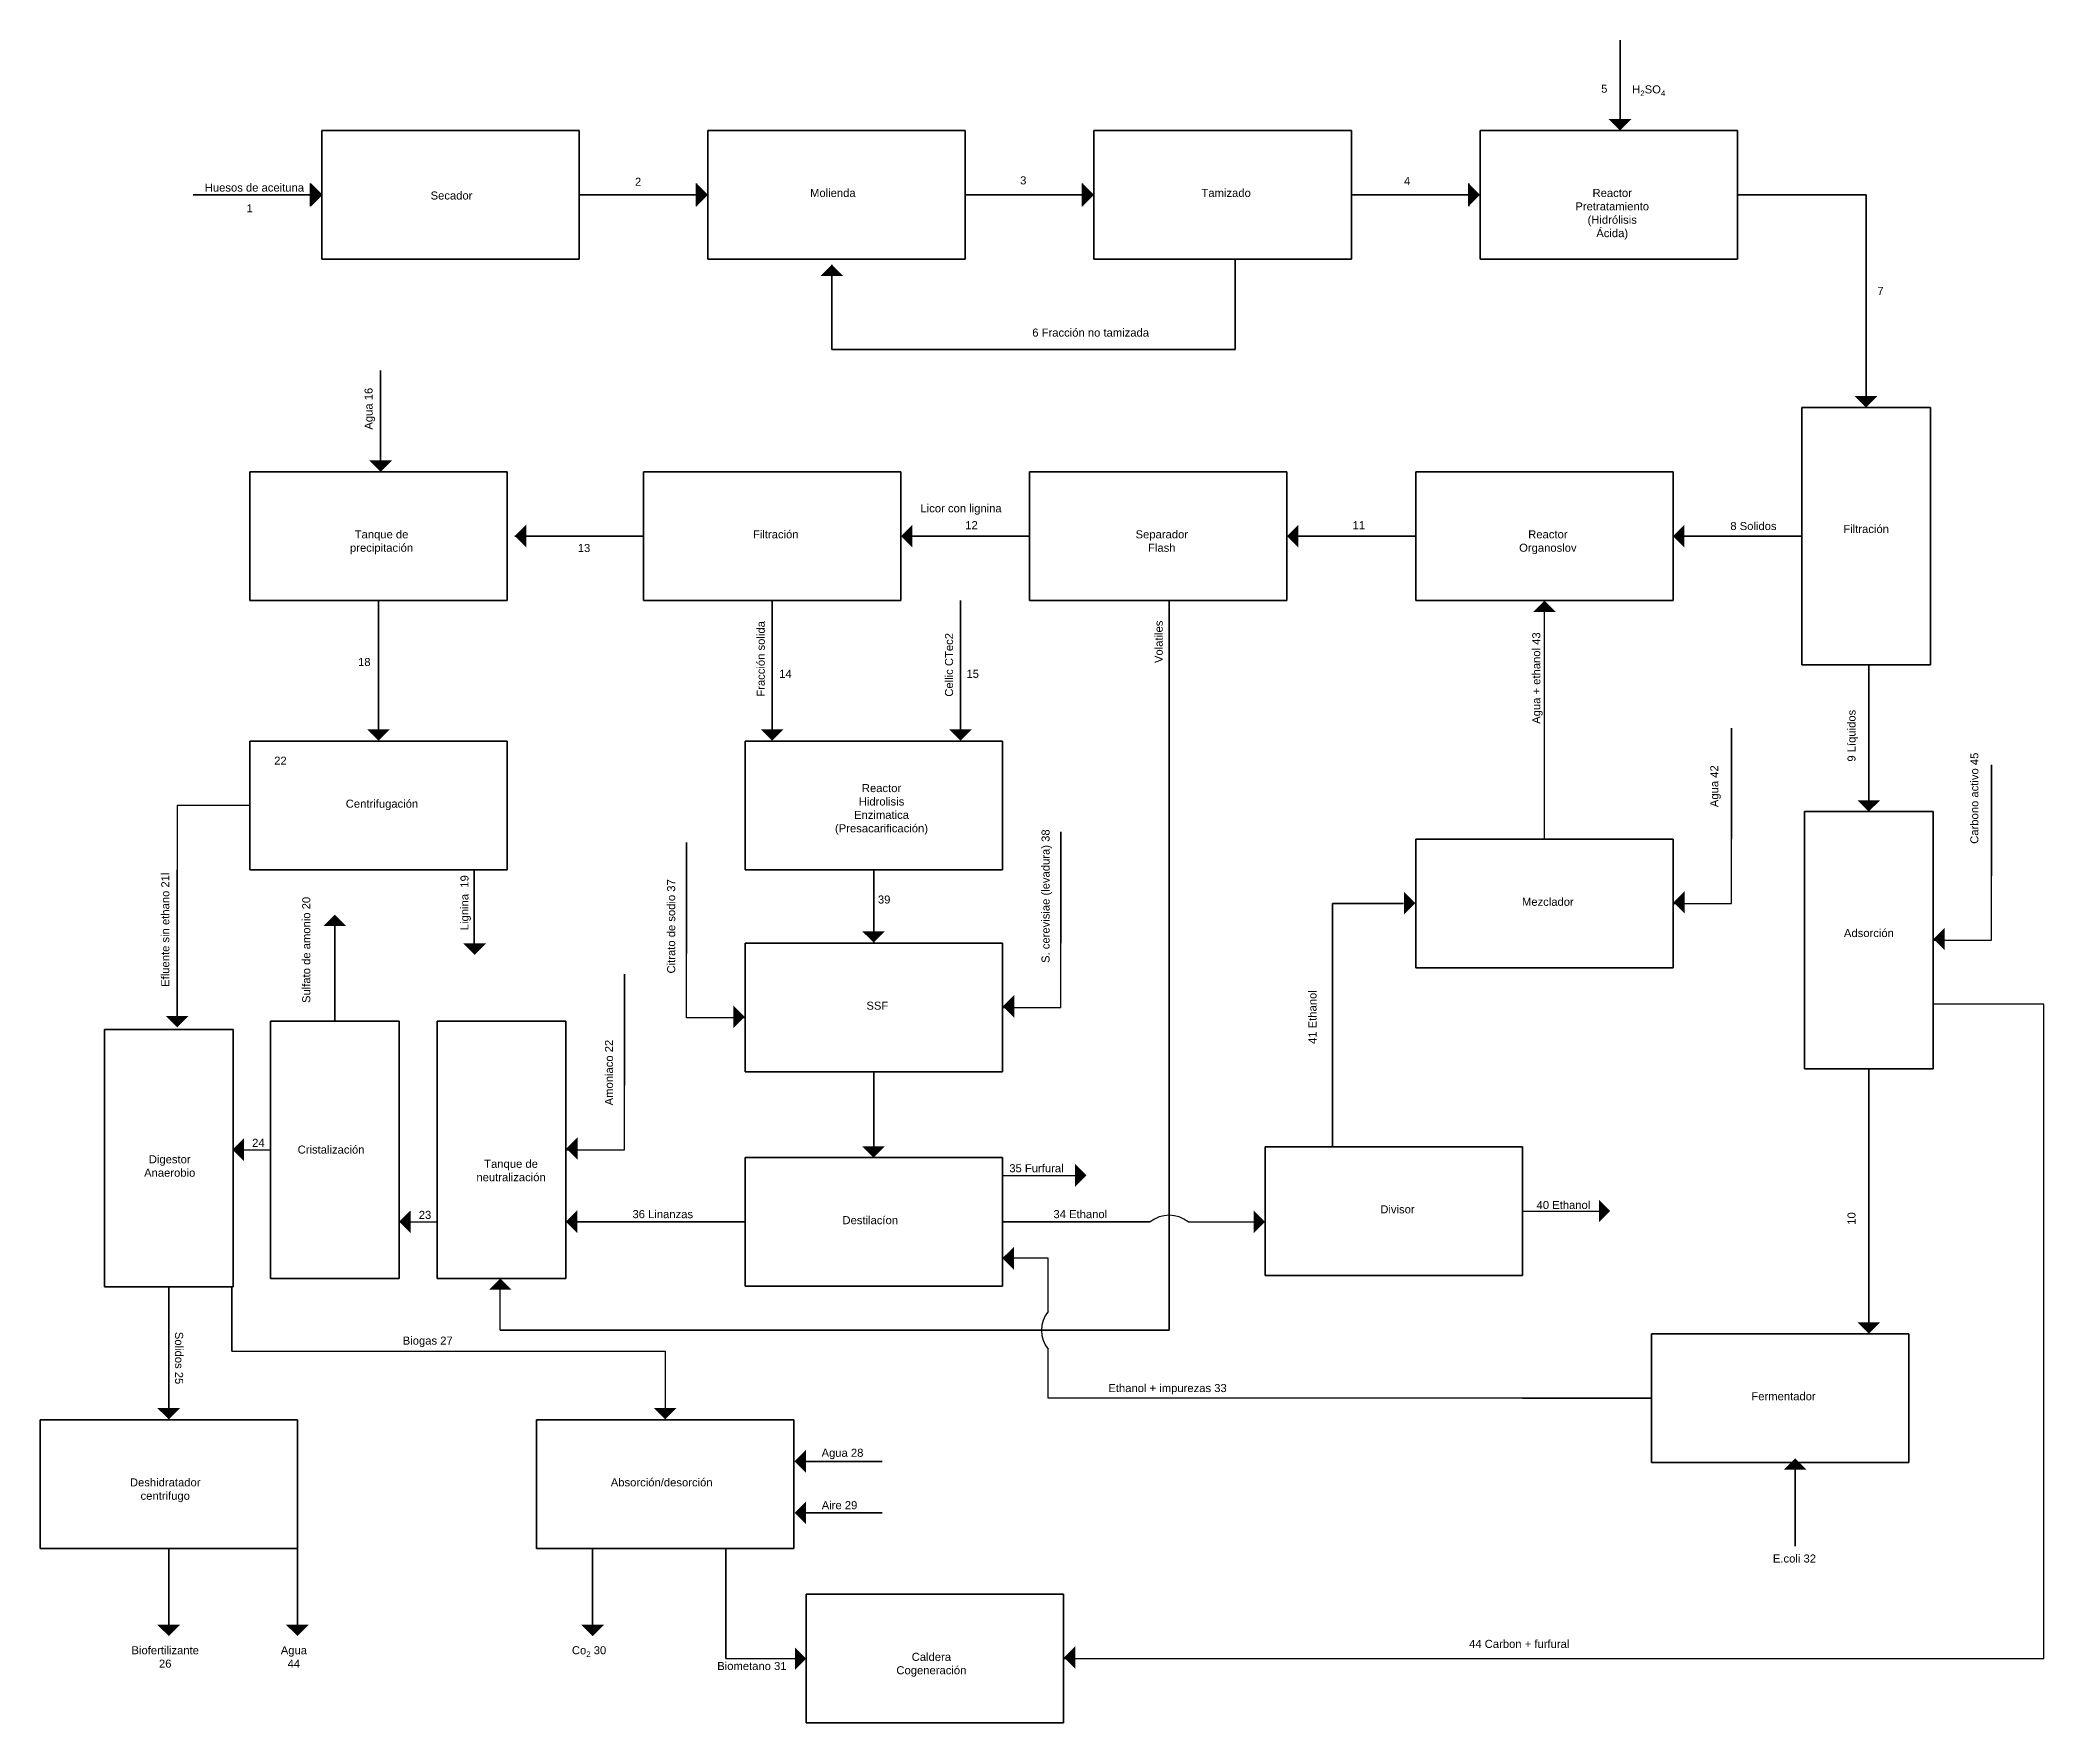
# Model space of a CAD drawing. Header units: metres. Extents: x 28041 to 424165, y 12455 to 4114019.
# Drawn here: x 28041.4 to 28290.5, y 12454.9 to 12664.2 of the extents above; entities outside this region: 1.
import ezdxf

# ---------------------------------------------------------------- set-up
doc = ezdxf.new("R2010")
doc.units = ezdxf.units.M
doc.header["$LTSCALE"] = 5
doc.header["$MEASUREMENT"] = 0
doc.linetypes.add('ACAD_ISO08W100', pattern=[36, 24, -3, 6, -3])
doc.styles.add('TEXTO_INSTRUMENTOS', font='arial.ttf', dxfattribs={"height": 1})
picture_1 = doc.add_image_def('image1.tif', size_in_pixel=(13528, 8531))

msp = doc.modelspace()

# ---------------------------------------------------------------- hatches: boundary and pattern name
at = {"linetype": 'ACAD_ISO08W100', "lineweight": 35}
h = msp.add_hatch(color=256, dxfattribs=at)
h.dxf.hatch_style = 1
h.paths.add_polyline_path([(28239.22, 12654.4), (28237.8, 12654.4), (28237.8, 12652.98)])
h.paths.add_polyline_path([(28237.8, 12652.98), (28237.8, 12654.4), (28236.39, 12654.4)])
h = msp.add_hatch(color=256, dxfattribs=at)
h.dxf.hatch_style = 1
h.paths.add_polyline_path([(28074.98, 12646.4), (28074.98, 12644.98), (28076.39, 12644.98)])
h.paths.add_polyline_path([(28076.39, 12644.98), (28074.98, 12644.98), (28074.98, 12643.57)])
h = msp.add_hatch(color=256, dxfattribs=at)
h.dxf.hatch_style = 1
h.paths.add_polyline_path([(28122.98, 12646.4), (28122.98, 12644.98), (28124.39, 12644.98)])
h.paths.add_polyline_path([(28124.39, 12644.98), (28122.98, 12644.98), (28122.98, 12643.57)])
h = msp.add_hatch(color=256, dxfattribs=at)
h.dxf.hatch_style = 1
h.paths.add_polyline_path([(28122.98, 12646.4), (28122.98, 12644.98), (28124.39, 12644.98)])
h.paths.add_polyline_path([(28124.39, 12644.98), (28122.98, 12644.98), (28122.98, 12643.57)])
h = msp.add_hatch(color=256, dxfattribs=at)
h.dxf.hatch_style = 1
h.paths.add_polyline_path([(28170.98, 12646.4), (28170.98, 12644.98), (28172.39, 12644.98)])
h.paths.add_polyline_path([(28172.39, 12644.98), (28170.98, 12644.98), (28170.98, 12643.57)])
h = msp.add_hatch(color=256, dxfattribs=at)
h.dxf.hatch_style = 1
h.paths.add_polyline_path([(28218.98, 12646.4), (28218.98, 12644.98), (28220.39, 12644.98)])
h.paths.add_polyline_path([(28220.39, 12644.98), (28218.98, 12644.98), (28218.98, 12643.57)])
h = msp.add_hatch(color=256, dxfattribs=at)
h.dxf.hatch_style = 1
h.paths.add_polyline_path([(28138.4, 12634.87), (28139.81, 12634.87), (28139.81, 12636.28)])
h.paths.add_polyline_path([(28139.81, 12636.28), (28139.81, 12634.87), (28141.23, 12634.87)])
h = msp.add_hatch(color=256, dxfattribs=at)
h.dxf.hatch_style = 1
h.paths.add_polyline_path([(28269.8, 12619.94), (28268.39, 12619.94), (28268.39, 12618.53)])
h.paths.add_polyline_path([(28268.39, 12618.53), (28268.39, 12619.94), (28266.98, 12619.94)])
h = msp.add_hatch(color=256, dxfattribs=at)
h.dxf.hatch_style = 1
h.paths.add_polyline_path([(28085.1, 12611.94), (28083.69, 12611.94), (28083.69, 12610.53)])
h.paths.add_polyline_path([(28083.69, 12610.53), (28083.69, 12611.94), (28082.27, 12611.94)])
h = msp.add_hatch(color=256, dxfattribs=at)
h.dxf.hatch_style = 1
h.paths.add_polyline_path([(28101.8, 12601.11), (28101.8, 12602.53), (28100.39, 12602.53)])
h.paths.add_polyline_path([(28100.39, 12602.53), (28101.8, 12602.53), (28101.8, 12603.94)])
h = msp.add_hatch(color=256, dxfattribs=at)
h.dxf.hatch_style = 1
h.paths.add_polyline_path([(28149.8, 12601.11), (28149.8, 12602.53), (28148.39, 12602.53)])
h.paths.add_polyline_path([(28148.39, 12602.53), (28149.8, 12602.53), (28149.8, 12603.94)])
h = msp.add_hatch(color=256, dxfattribs=at)
h.dxf.hatch_style = 1
h.paths.add_polyline_path([(28197.8, 12601.11), (28197.8, 12602.53), (28196.39, 12602.53)])
h.paths.add_polyline_path([(28196.39, 12602.53), (28197.8, 12602.53), (28197.8, 12603.94)])
h = msp.add_hatch(color=256, dxfattribs=at)
h.dxf.hatch_style = 1
h.paths.add_polyline_path([(28245.8, 12601.11), (28245.8, 12602.53), (28244.39, 12602.53)])
h.paths.add_polyline_path([(28244.39, 12602.53), (28245.8, 12602.53), (28245.8, 12603.94)])
h = msp.add_hatch(color=256, dxfattribs=at)
h.dxf.hatch_style = 1
h.paths.add_polyline_path([(28226.99, 12593.08), (28228.4, 12593.08), (28228.4, 12594.5)])
h.paths.add_polyline_path([(28228.4, 12594.5), (28228.4, 12593.08), (28229.82, 12593.08)])
h = msp.add_hatch(color=256, dxfattribs=at)
h.dxf.hatch_style = 1
h.paths.add_polyline_path([(28084.84, 12578.5), (28083.43, 12578.5), (28083.43, 12577.09)])
h.paths.add_polyline_path([(28083.43, 12577.09), (28083.43, 12578.5), (28082.01, 12578.5)])
h = msp.add_hatch(color=256, dxfattribs=at)
h.dxf.hatch_style = 1
h.paths.add_polyline_path([(28133.8, 12578.5), (28132.39, 12578.5), (28132.39, 12577.09)])
h.paths.add_polyline_path([(28132.39, 12577.09), (28132.39, 12578.5), (28130.98, 12578.5)])
h = msp.add_hatch(color=256, dxfattribs=at)
h.dxf.hatch_style = 1
h.paths.add_polyline_path([(28157.22, 12578.5), (28155.8, 12578.5), (28155.8, 12577.09)])
h.paths.add_polyline_path([(28155.8, 12577.09), (28155.8, 12578.5), (28154.39, 12578.5)])
h = msp.add_hatch(color=256, dxfattribs=at)
h.dxf.hatch_style = 1
h.paths.add_polyline_path([(28270.14, 12569.68), (28268.72, 12569.68), (28268.72, 12568.27)])
h.paths.add_polyline_path([(28268.72, 12568.27), (28268.72, 12569.68), (28267.31, 12569.68)])
h = msp.add_hatch(color=256, dxfattribs=at)
h.dxf.hatch_style = 1
h.paths.add_polyline_path([(28210.93, 12558.31), (28210.93, 12556.89), (28212.35, 12556.89)])
h.paths.add_polyline_path([(28212.35, 12556.89), (28210.93, 12556.89), (28210.93, 12555.48)])
h = msp.add_hatch(color=256, dxfattribs=at)
h.dxf.hatch_style = 1
h.paths.add_polyline_path([(28245.85, 12555.56), (28245.85, 12556.98), (28244.44, 12556.98)])
h.paths.add_polyline_path([(28244.44, 12556.98), (28245.85, 12556.98), (28245.85, 12558.39)])
h = msp.add_hatch(color=256, dxfattribs=at)
h.dxf.hatch_style = 1
h.paths.add_polyline_path([(28076.59, 12554.02), (28078.01, 12554.02), (28078.01, 12555.44)])
h.paths.add_polyline_path([(28078.01, 12555.44), (28078.01, 12554.02), (28079.42, 12554.02)])
h = msp.add_hatch(color=256, dxfattribs=at)
h.dxf.hatch_style = 1
h.paths.add_polyline_path([(28146.41, 12553.38), (28145, 12553.38), (28145, 12551.97)])
h.paths.add_polyline_path([(28145, 12551.97), (28145, 12553.38), (28143.58, 12553.38)])
h = msp.add_hatch(color=256, dxfattribs=at)
h.dxf.hatch_style = 1
h.paths.add_polyline_path([(28278.18, 12551), (28278.18, 12552.41), (28276.77, 12552.41)])
h.paths.add_polyline_path([(28276.77, 12552.41), (28278.18, 12552.41), (28278.18, 12553.83)])
h = msp.add_hatch(color=256, dxfattribs=at)
h.dxf.hatch_style = 1
h.paths.add_polyline_path([(28096.8, 12551.87), (28095.38, 12551.87), (28095.38, 12550.46)])
h.paths.add_polyline_path([(28095.38, 12550.46), (28095.38, 12551.87), (28093.97, 12551.87)])
h = msp.add_hatch(color=256, dxfattribs=at)
h.dxf.hatch_style = 1
h.paths.add_polyline_path([(28162.47, 12542.65), (28162.47, 12544.06), (28161.06, 12544.06)])
h.paths.add_polyline_path([(28161.06, 12544.06), (28162.47, 12544.06), (28162.47, 12545.47)])
h = msp.add_hatch(color=256, dxfattribs=at)
h.dxf.hatch_style = 1
h.paths.add_polyline_path([(28059.81, 12542.85), (28058.39, 12542.85), (28058.39, 12541.43)])
h.paths.add_polyline_path([(28058.39, 12541.43), (28058.39, 12542.85), (28056.98, 12542.85)])
h = msp.add_hatch(color=256, dxfattribs=at)
h.dxf.hatch_style = 1
h.paths.add_polyline_path([(28127.55, 12541.34), (28127.55, 12542.75), (28128.97, 12542.75)])
h.paths.add_polyline_path([(28128.97, 12542.75), (28127.55, 12542.75), (28127.55, 12544.17)])
h = msp.add_hatch(color=256, dxfattribs=at)
h.dxf.hatch_style = 1
h.paths.add_polyline_path([(28066.69, 12527.63), (28066.69, 12526.21), (28065.28, 12526.21)])
h.paths.add_polyline_path([(28065.28, 12526.21), (28066.69, 12526.21), (28066.69, 12524.8)])
h = msp.add_hatch(color=256, dxfattribs=at)
h.dxf.hatch_style = 1
h.paths.add_polyline_path([(28108.19, 12524.94), (28108.19, 12526.36), (28106.78, 12526.36)])
h.paths.add_polyline_path([(28106.78, 12526.36), (28108.19, 12526.36), (28108.19, 12527.77)])
h = msp.add_hatch(color=256, dxfattribs=at)
h.dxf.hatch_style = 1
h.paths.add_polyline_path([(28146.39, 12526.65), (28144.97, 12526.65), (28144.97, 12525.23)])
h.paths.add_polyline_path([(28144.97, 12525.23), (28144.97, 12526.65), (28143.56, 12526.65)])
h = msp.add_hatch(color=256, dxfattribs=at)
h.dxf.hatch_style = 1
h.paths.add_polyline_path([(28170.04, 12521.6), (28170.04, 12523.02), (28171.45, 12523.02)])
h.paths.add_polyline_path([(28171.45, 12523.02), (28170.04, 12523.02), (28170.04, 12524.43)])
h = msp.add_hatch(color=256, dxfattribs=at)
h.dxf.hatch_style = 1
h.paths.add_polyline_path([(28235.17, 12517.17), (28235.17, 12518.58), (28236.58, 12518.58)])
h.paths.add_polyline_path([(28236.58, 12518.58), (28235.17, 12518.58), (28235.17, 12519.99)])
h = msp.add_hatch(color=256, dxfattribs=at)
h.dxf.hatch_style = 1
h.paths.add_polyline_path([(28087.42, 12518.66), (28087.42, 12517.25), (28086, 12517.25)])
h.paths.add_polyline_path([(28086, 12517.25), (28087.42, 12517.25), (28087.42, 12515.83)])
h = msp.add_hatch(color=256, dxfattribs=at)
h.dxf.hatch_style = 1
h.paths.add_polyline_path([(28108.14, 12518.66), (28108.14, 12517.25), (28106.73, 12517.25)])
h.paths.add_polyline_path([(28106.73, 12517.25), (28108.14, 12517.25), (28108.14, 12515.83)])
h = msp.add_hatch(color=256, dxfattribs=at)
h.dxf.hatch_style = 1
h.paths.add_polyline_path([(28192.24, 12515.81), (28192.24, 12517.23), (28193.65, 12517.23)])
h.paths.add_polyline_path([(28193.65, 12517.23), (28192.24, 12517.23), (28192.24, 12518.64)])
h = msp.add_hatch(color=256, dxfattribs=at)
h.dxf.hatch_style = 1
h.paths.add_polyline_path([(28162.43, 12511.3), (28162.43, 12512.72), (28161.01, 12512.72)])
h.paths.add_polyline_path([(28161.01, 12512.72), (28162.43, 12512.72), (28162.43, 12514.13)])
h = msp.add_hatch(color=256, dxfattribs=at)
h.dxf.hatch_style = 1
h.paths.add_polyline_path([(28097.17, 12508.79), (28098.58, 12508.79), (28098.58, 12510.21)])
h.paths.add_polyline_path([(28098.58, 12510.21), (28098.58, 12508.79), (28100, 12508.79)])
h = msp.add_hatch(color=256, dxfattribs=at)
h.dxf.hatch_style = 1
h.paths.add_polyline_path([(28270.14, 12504.74), (28268.73, 12504.74), (28268.73, 12503.33)])
h.paths.add_polyline_path([(28268.73, 12503.33), (28268.73, 12504.74), (28267.31, 12504.74)])
h = msp.add_hatch(color=256, dxfattribs=at)
h.dxf.hatch_style = 1
h.paths.add_polyline_path([(28058.77, 12494.08), (28057.36, 12494.08), (28057.36, 12492.67)])
h.paths.add_polyline_path([(28057.36, 12492.67), (28057.36, 12494.08), (28055.94, 12494.08)])
h = msp.add_hatch(color=256, dxfattribs=at)
h.dxf.hatch_style = 1
h.paths.add_polyline_path([(28120.49, 12494.08), (28119.08, 12494.08), (28119.08, 12492.67)])
h.paths.add_polyline_path([(28119.08, 12492.67), (28119.08, 12494.08), (28117.66, 12494.08)])
h = msp.add_hatch(color=256, dxfattribs=at)
h.dxf.hatch_style = 1
h.paths.add_polyline_path([(28136.58, 12486.04), (28136.58, 12487.45), (28135.17, 12487.45)])
h.paths.add_polyline_path([(28135.17, 12487.45), (28136.58, 12487.45), (28136.58, 12488.87)])
h = msp.add_hatch(color=256, dxfattribs=at)
h.dxf.hatch_style = 1
h.paths.add_polyline_path([(28258.15, 12486.41), (28259.57, 12486.41), (28259.57, 12487.82)])
h.paths.add_polyline_path([(28259.57, 12487.82), (28259.57, 12486.41), (28260.98, 12486.41)])
h = msp.add_hatch(color=256, dxfattribs=at)
h.dxf.hatch_style = 1
h.paths.add_polyline_path([(28136.58, 12479.64), (28136.58, 12481.06), (28135.17, 12481.06)])
h.paths.add_polyline_path([(28135.17, 12481.06), (28136.58, 12481.06), (28136.58, 12482.47)])
h = msp.add_hatch(color=256, dxfattribs=at)
h.dxf.hatch_style = 1
h.paths.add_polyline_path([(28058.77, 12467.13), (28057.36, 12467.13), (28057.36, 12465.72)])
h.paths.add_polyline_path([(28057.36, 12465.72), (28057.36, 12467.13), (28055.94, 12467.13)])
h = msp.add_hatch(color=256, dxfattribs=at)
h.dxf.hatch_style = 1
h.paths.add_polyline_path([(28074.77, 12467.13), (28073.36, 12467.13), (28073.36, 12465.72)])
h.paths.add_polyline_path([(28073.36, 12465.72), (28073.36, 12467.13), (28071.94, 12467.13)])
h = msp.add_hatch(color=256, dxfattribs=at)
h.dxf.hatch_style = 1
h.paths.add_polyline_path([(28111.46, 12467.13), (28110.05, 12467.13), (28110.05, 12465.72)])
h.paths.add_polyline_path([(28110.05, 12465.72), (28110.05, 12467.13), (28108.64, 12467.13)])
h = msp.add_hatch(color=256, dxfattribs=at)
h.dxf.hatch_style = 1
h.paths.add_polyline_path([(28135.2, 12461.51), (28135.2, 12462.92), (28136.61, 12462.92)])
h.paths.add_polyline_path([(28136.61, 12462.92), (28135.2, 12462.92), (28135.2, 12464.34)])
h = msp.add_hatch(color=256, dxfattribs=at)
h.dxf.hatch_style = 1
h.paths.add_polyline_path([(28170.07, 12461.65), (28170.07, 12463.07), (28168.66, 12463.07)])
h.paths.add_polyline_path([(28168.66, 12463.07), (28170.07, 12463.07), (28170.07, 12464.48)])

# ---------------------------------------------------------------- linework, layer by layer
for p, q in [((28237.8, 12652.98), (28237.8, 12664.22)), ((28076.39, 12644.98), (28060.39, 12644.98)), ((28076.39, 12644.98), (28074.98, 12646.4)), ((28074.98, 12646.4), (28074.98, 12643.57)), ((28076.39, 12644.98), (28074.98, 12643.57)), ((28124.39, 12644.98), (28108.39, 12644.98)), ((28124.39, 12644.98), (28108.39, 12644.98)), ((28122.98, 12646.4), (28122.98, 12643.57)), ((28172.39, 12644.98), (28156.39, 12644.98)), ((28170.98, 12646.4), (28170.98, 12643.57)), ((28220.39, 12644.98), (28204.39, 12644.98)), ((28218.98, 12646.4), (28218.98, 12643.57)), ((28268.39, 12644.98), (28252.39, 12644.98)), ((28268.39, 12618.53), (28268.39, 12644.98)), ((28189.96, 12625.75), (28189.96, 12636.98)), ((28139.81, 12625.75), (28139.81, 12636.26)), ((28189.96, 12625.75), (28139.81, 12625.75)), ((28083.69, 12611.9), (28083.69, 12623.14)), ((28100.39, 12602.53), (28116.39, 12602.53)), ((28148.39, 12602.53), (28164.39, 12602.53)), ((28196.39, 12602.53), (28212.39, 12602.53)), ((28244.39, 12602.53), (28260.39, 12602.53)), ((28083.43, 12578.53), (28083.43, 12594.53)), ((28132.39, 12578.53), (28132.39, 12594.53)), ((28155.8, 12578.53), (28155.8, 12594.53)), ((28181.73, 12503.75), (28181.73, 12594.46)), ((28268.72, 12568.27), (28268.72, 12586.53)), ((28251.66, 12564.83), (28251.66, 12578.65)), ((28283.99, 12560.27), (28283.99, 12574.09)), ((28168.29, 12551.91), (28168.29, 12565.73)), ((28121.74, 12550.61), (28121.74, 12564.43)), ((28058.39, 12542.87), (28058.39, 12561.03)), ((28095.34, 12551.91), (28095.34, 12561.03)), ((28145.01, 12551.91), (28145.01, 12561.03)), ((28078.01, 12554.95), (28078.01, 12542.21)), ((28114, 12534.21), (28114, 12548.03)), ((28145.01, 12526.45), (28145.01, 12535.91)), ((28268.72, 12503.33), (28268.72, 12536.27)), ((28108.19, 12517.23), (28129.01, 12517.23)), ((28161.01, 12517.23), (28179.37, 12517.23)), ((28057.36, 12493.16), (28057.36, 12509.16)), ((28065.21, 12501.16), (28065.21, 12509.16)), ((28181.73, 12503.75), (28098.58, 12503.75)), ((28241.69, 12495.33), (28225.69, 12495.33)), ((28135.66, 12487.45), (28146.07, 12487.45)), ((28259.57, 12487.33), (28259.57, 12476.92)), ((28135.66, 12481.06), (28146.07, 12481.06)), ((28057.36, 12466.21), (28057.36, 12476.62)), ((28073.36, 12466.21), (28073.36, 12476.62)), ((28110.05, 12466.21), (28110.05, 12476.62)), ((28126.63, 12462.92), (28126.63, 12476.62))]:
    msp.add_line(p, q, dxfattribs=at)
for p, q in [((28228.39, 12564.83), (28228.39, 12594.53)), ((28067.43, 12569.03), (28058.39, 12569.03)), ((28058.39, 12569.03), (28058.39, 12561.03)), ((28251.66, 12556.83), (28251.66, 12564.83)), ((28283.99, 12552.27), (28283.99, 12560.27)), ((28244.39, 12556.83), (28251.66, 12556.83)), ((28276.72, 12552.27), (28283.99, 12552.27)), ((28121.74, 12542.61), (28121.74, 12550.61)), ((28168.29, 12543.91), (28168.29, 12551.91)), ((28129.01, 12542.61), (28121.74, 12542.61)), ((28161.01, 12543.91), (28168.29, 12543.91)), ((28114, 12526.21), (28114, 12534.21)), ((28065.28, 12526.21), (28070.01, 12526.21)), ((28106.73, 12526.21), (28114, 12526.21)), ((28161.01, 12523.02), (28170.03, 12523.02)), ((28086.01, 12517.24), (28090.73, 12517.24)), ((28184.1, 12517.23), (28192.23, 12517.23)), ((28225.69, 12518.58), (28235.67, 12518.58)), ((28098.58, 12503.75), (28098.58, 12510.21)), ((28126.63, 12462.92), (28136.61, 12462.92))]:
    msp.add_line(p, q)
for points in [[(28076.39, 12652.98), (28076.39, 12636.98), (28108.39, 12636.98), (28108.39, 12652.98)], [(28124.39, 12652.98), (28124.39, 12636.98), (28156.39, 12636.98), (28156.39, 12652.98)], [(28172.39, 12652.98), (28172.39, 12636.98), (28204.39, 12636.98), (28204.39, 12652.98)], [(28220.39, 12652.98), (28220.39, 12636.98), (28252.39, 12636.98), (28252.39, 12652.98)], [(28276.39, 12618.53), (28260.39, 12618.53), (28260.39, 12586.53), (28276.39, 12586.53)], [(28099.43, 12594.53), (28099.43, 12610.53), (28067.43, 12610.53), (28067.43, 12594.53)], [(28148.39, 12594.53), (28148.39, 12610.53), (28116.39, 12610.53), (28116.39, 12594.53)], [(28196.39, 12594.53), (28196.39, 12610.53), (28164.39, 12610.53), (28164.39, 12594.53)], [(28244.39, 12594.53), (28244.39, 12610.53), (28212.39, 12610.53), (28212.39, 12594.53)], [(28099.43, 12561.03), (28099.43, 12577.03), (28067.43, 12577.03), (28067.43, 12561.03)], [(28161.01, 12561.03), (28161.01, 12577.03), (28129.01, 12577.03), (28129.01, 12561.03)], [(28276.72, 12568.27), (28260.72, 12568.27), (28260.72, 12536.27), (28276.72, 12536.27)], [(28244.39, 12548.83), (28244.39, 12564.83), (28212.39, 12564.83), (28212.39, 12548.83)], [(28161.01, 12535.91), (28161.01, 12551.91), (28129.01, 12551.91), (28129.01, 12535.91)], [(28086.01, 12542.21), (28070.01, 12542.21), (28070.01, 12510.21), (28086.01, 12510.21)], [(28106.73, 12542.21), (28090.73, 12542.21), (28090.73, 12510.21), (28106.73, 12510.21)], [(28065.36, 12541.16), (28049.36, 12541.16), (28049.36, 12509.16), (28065.36, 12509.16)], [(28129.01, 12509.23), (28129.01, 12525.23), (28161.01, 12525.23), (28161.01, 12509.23)], [(28225.69, 12510.58), (28225.69, 12526.58), (28193.69, 12526.58), (28193.69, 12510.58)], [(28273.69, 12487.33), (28273.69, 12503.33), (28241.69, 12503.33), (28241.69, 12487.33)], [(28041.36, 12476.62), (28041.36, 12492.62), (28073.36, 12492.62), (28073.36, 12476.62)], [(28103.08, 12476.62), (28103.08, 12492.62), (28135.08, 12492.62), (28135.08, 12476.62)], [(28136.61, 12454.92), (28136.61, 12470.92), (28168.61, 12470.92), (28168.61, 12454.92)]]:
    msp.add_lwpolyline(points, close=True, dxfattribs=at)
at = {"lineweight": 35}
msp.add_lwpolyline([(28202.06, 12526.58), (28202.06, 12556.82), (28210.88, 12556.82)], dxfattribs=at)
for points in [[(28168.61, 12462.92), (28290.5, 12462.92), (28290.5, 12544.31), (28276.72, 12544.31)], [(28166.71, 12506.11), (28166.71, 12512.71), (28161.01, 12512.71)], [(28065.21, 12501.16), (28119.08, 12501.16), (28119.08, 12492.62)], [(28225.69, 12495.33), (28166.71, 12495.33), (28166.71, 12501.39)]]:
    msp.add_lwpolyline(points)
for centre, start, end in [((28181.73, 12514.31), 51.0057, 128.9943), ((28169.62, 12503.75), 141.0057, 218.9943)]:
    msp.add_arc(centre, 3.75, start, end)

# ---------------------------------------------------------------- texts
at = {"linetype": 'ACAD_ISO08W100', "lineweight": 35, "char_height": 1, "style": 'TEXTO_INSTRUMENTOS'}
for s, width, heights, insert, attachment_point in [('5', 4.2292, [0], (28235.45, 12658.68), 1), ('\\A1;H{\\H0.7x;\\S^ 2;}SO{\\H0.7x;\\S^ 4;}', 4.2292, [0], (28239.31, 12658.59), 1), ('2', 4.2292, [0], (28115.32, 12647.1), 1), ('3', 4.2292, [0], (28163.21, 12647.27), 1), ('4', 4.2292, [0], (28210.93, 12647.19), 1), ('Huesos de aceituna', 13.8021, [0], (28061.83, 12646.38), 1), ('Secador', 6.2809, [3.07], (28089.91, 12645.39), 1), ('Molienda', 10.209, [0], (28137.09, 12645.71), 1), ('\\pxqc;Tamizado', 7.4718, [0], (28185.09, 12645.71), 1), ('\\pxqc;Reactor Pretratamiento\\P(Hidrólisis Ácida)', 7.4718, [7.92], (28233.09, 12645.71), 1), ('1', 4.2292, [0], (28067.02, 12643.81), 1), ('7', 4.2292, [0], (28269.8, 12633.53), 1), ('6 Fracción no tamizada', 15.1277, [0], (28164.72, 12628.34), 1), ('Licor con lignina', 13.949, [0], (28150.82, 12606.49), 1), ('12', 4.2292, [0], (28156.39, 12604.39), 1), ('11', 4.2292, [0], (28204.55, 12604.39), 1), ('\\pxqc;Tanque de precipitación ', 7.364, [6.71], (28080.13, 12603.25), 1), ('\\pxqc;Filtración', 7.4718, [0], (28129.09, 12603.25), 1), ('\\pxqc;Separador Flash', 7.4718, [0], (28177.09, 12603.25), 1), ('\\pxqc;Reactor Organoslov', 7.4718, [0], (28225.09, 12603.25), 1), ('8 Solidos', 6.2003, [0], (28251.51, 12604.28), 1), ('\\pxqc;Filtración', 10.3192, [0], (28263.24, 12603.92), 1), ('13', 4.2292, [0], (28108.21, 12601.55), 1), ('18', 4.2292, [0], (28080.89, 12587.37), 1), ('14', 4.2292, [0], (28133.25, 12585.9), 1), ('15', 4.2292, [0], (28156.54, 12585.9), 1), ('22', 4.2292, [0], (28070.46, 12575.1), 1), ('\\pxqc;Centrifugación', 7.4718, [0], (28080.13, 12569.75), 1), ('\\pxqc;Reactor Hidrolisis Enzimatica (Presacarificación)', 7.4718, [0], (28142.24, 12571.69), 1), ('39', 4.2292, [0], (28145.53, 12557.83), 1), ('\\pxqc;Mezclador', 7.4718, [0], (28225.09, 12557.55), 1), ('\\pxqc;Adsorción', 10.3192, [0], (28263.58, 12553.66), 1), ('\\pxqc;SSF', 7.4718, [0], (28141.72, 12544.63), 1), ('24', 4.2292, [0], (28067.72, 12527.57), 1), ('\\pxqc;Digestor Anaerobio', 7.4718, [0], (28061.21, 12525.52), 3), ('\\pxqc;Cristalización', 7.4718, [0], (28081.27, 12526.73), 3), ('\\pxqc;Tanque de neutralización', 7.4718, [0], (28103.65, 12524.96), 3), ('35 Furfural', 6.9632, [0], (28161.86, 12524.41), 1), ('40 Ethanol', 8.8859, [0], (28227.42, 12519.84), 1), ('23', 4.2292, [0], (28088.44, 12518.61), 1), ('36 Linanzas', 10.2808, [0], (28115.01, 12518.7), 1), ('\\pxqc;Destilacíon', 7.4718, [0], (28148.31, 12517.95), 3), ('34 Ethanol', 8.7622, [0], (28167.35, 12518.7), 1), ('\\pxqc;Divisor', 7.4718, [0], (28206.39, 12519.3), 1), ('\\A1;\\pxqc;Biogas 27', 7.4718, [0], (28093.29, 12502.97), 3), ('Ethanol + impurezas 33', 31.0206, [0], (28174.18, 12497.07), 1), ('\\pxqc;Fermentador', 7.4718, [0], (28254.39, 12496.05), 1), ('\\pxqc;Agua 28', 7.4718, [0], (28144.86, 12489.02), 3), ('\\pxqc;Deshidratador centrifugo', 7.4718, [0], (28060.65, 12485.34), 3), ('\\pxqc;Absorción/desorción', 7.4718, [0], (28122.38, 12485.34), 3), ('\\pxqc;Aire 29', 7.4718, [0], (28144.49, 12482.5), 3), ('\\A1;\\pxqc;E.coli 32', 7.4718, [0], (28263.22, 12475.87), 3), ('\\A1;\\pxqc;44 Carbon + furfural', 16.3145, [8.25], (28233.42, 12465.25), 3), ('\\pxqc;Biofertilizante 26', 7.4718, [0], (28060.65, 12464.46), 3), ('\\pxqc;Agua\\P44', 7.4718, [0], (28076.65, 12464.46), 3), ('\\A1;\\pxqc;Co{\\H0.7x;\\S^ 2;} 30', 7.4718, [0], (28113.35, 12464.46), 3), ('\\A1;\\pxqc;Biometano 31', 10.3615, [5.53], (28135.04, 12462.5), 3), ('\\pxqc;Caldera Cogeneración', 7.4718, [0], (28155.91, 12463.64), 3)]:
    msp.add_mtext_dynamic_manual_height_columns(s, width=width, gutter_width=5, heights=heights, dxfattribs=dict(at, insert=insert, attachment_point=attachment_point))
for s, width, heights, insert, attachment_point, rotation in [('Agua 16', 5.9317, [0], (28081.7, 12615.77), 1, 90), ('Fracción solida', 13.949, [0], (28130.46, 12582.56), 1, 90), ('Volatiles', 16.8984, [0], (28179.94, 12586.74), 1, 90), ('Cellic CTec2', 13.949, [0], (28153.87, 12582.56), 1, 90), ('Agua + ethanol 43', 16.8984, [0], (28226.88, 12579.18), 1, 90), ('9 Líquidos', 7.8556, [0], (28266.08, 12574.48), 1, 90), ('Carbono activo 45', 13.9483, [0], (28281.35, 12564.26), 1, 90), ('Agua 42', 7.8556, [0], (28249.02, 12568.82), 1, 90), ('S. cerevisiae (levadura) 38', 20.188, [0], (28165.87, 12549.44), 1, 90), ('Efluente sin ethano 21l', 16.0251, [7.5], (28056.42, 12560.68), 3, 90), ('Lignina  19', 13.949, [0], (28093.62, 12553.52), 1, 90), ('Citrato de sodio 37', 15.5949, [0], (28119.32, 12548.13), 1, 90), ('Sulfato de amonio 20', 13.949, [0], (28073.95, 12544.46), 1, 90), ('41 Ethanol', 7.9688, [0], (28199.06, 12539.37), 1, 90), ('Amoniaco 22', 15.5949, [0], (28111.59, 12531.73), 1, 90), ('10', 7.8556, [0], (28266.08, 12516.88), 1, 90), ('Solidos 25', 7.5982, [0], (28059.14, 12503.56), 1, 270)]:
    msp.add_mtext_dynamic_manual_height_columns(s, width=width, gutter_width=5, heights=heights, dxfattribs=dict(at, insert=insert, attachment_point=attachment_point, rotation=rotation))

# ---------------------------------------------------------------- pictures from other files: only their frames are drawn
image = msp.add_image(picture_1, insert=(394338.65, 4095210.05), size_in_units=(29826.56, 18809.16))
image.dxf.flags = 7

doc.saveas('drawing.dxf')
